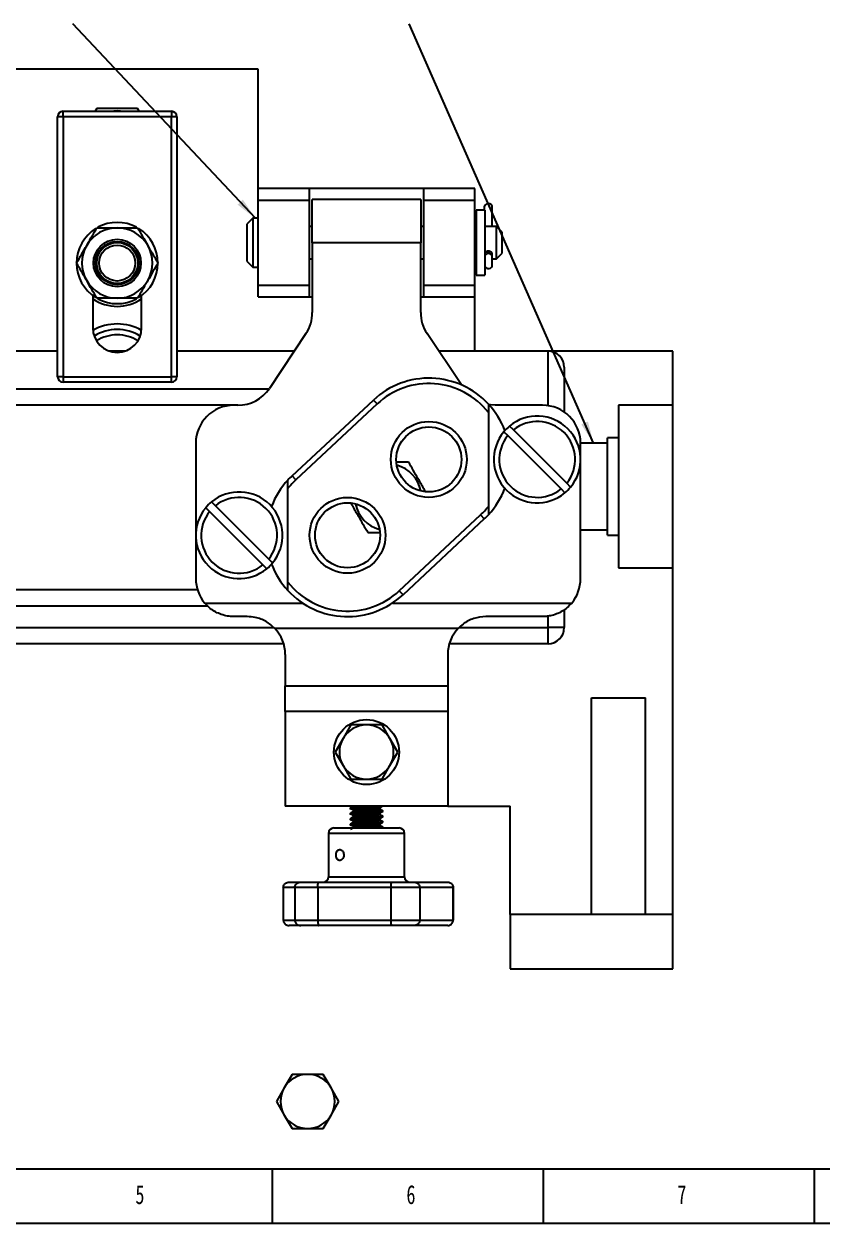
# Model space of a CAD drawing. Header units: millimetres. Extents: x 0 to 841, y 0 to 594.
# Drawn here: x 232.1 to 379.4, y 0 to 221.3 of the extents above; entities that cross this region are included whole.
import ezdxf

# ---------------------------------------------------------------- set-up
doc = ezdxf.new("R2010")
doc.units = ezdxf.units.MM
doc.layers.add('10', color=7, linetype='Continuous')
doc.layers.add('5', color=7, linetype='Continuous')
doc.styles.add('SLDTEXTSTYLE4', font='TXT', dxfattribs={"width": 0.7})
doc.dimstyles.new('SLDDIMSTYLE0', dxfattribs={"dimtxt": 0.18, "dimasz": 4.08, "dimexe": 0, "dimexo": 0.0625, "dimgap": 0, "dimtad": 0, "dimtih": 1, "dimtoh": 1, "dimdec": 0, "dimrnd": 1e-09, "dimzin": 0, "dimdsep": 46, "dimtxsty": 'Standard', "dimsah": 1, "dimcen": 0.09, "dimadec": 0, "dimazin": 0, "dimtfac": 4.08, "dimtdec": 0, "dimtofl": 0, "dimtmove": 0, "dimatfit": 3, "dimfxl": 0, "dimfrac": 2, "dimtolj": 1, "dimtzin": 0, "dimarcsym": 0})

msp = doc.modelspace()

# ---------------------------------------------------------------- linework, layer by layer
at = {"color": 7, "linetype": 'Continuous', "lineweight": 25}
for p, q in [((275.35, 212.91), (141.35, 212.91)), ((275.35, 190.91), (275.35, 212.91)), ((238.35, 156.16), (238.35, 204.16)), ((239.35, 204.16), (238.35, 204.16)), ((239.35, 204.16), (239.35, 205.16)), ((239.35, 205.16), (259.35, 205.16)), ((259.35, 204.16), (239.35, 204.16)), ((239.35, 204.16), (239.35, 156.16)), ((245.6, 205.66), (245.31, 205.16)), ((253.39, 205.16), (253.1, 205.66)), ((259.35, 205.16), (259.35, 204.16)), ((260.35, 204.16), (259.35, 204.16)), ((259.35, 156.16), (259.35, 204.16)), ((260.35, 204.16), (260.35, 156.16)), ((284.85, 190.91), (275.35, 190.91)), ((275.35, 188.78), (275.35, 190.91)), ((284.85, 188.78), (284.85, 190.91)), ((305.85, 190.91), (284.85, 190.91)), ((315.35, 190.91), (305.85, 190.91)), ((305.85, 190.91), (305.85, 188.78)), ((315.35, 188.78), (315.35, 190.91)), ((275.35, 173.05), (275.35, 188.78)), ((275.35, 188.78), (284.85, 188.78)), ((284.85, 173.05), (284.85, 188.78)), ((305.35, 188.91), (285.35, 188.91)), ((285.35, 180.91), (285.35, 188.91)), ((305.35, 188.91), (305.35, 180.91)), ((305.85, 188.78), (315.35, 188.78)), ((305.85, 188.78), (305.85, 173.05)), ((315.35, 173.05), (315.35, 188.78)), ((317.21, 186.91), (315.61, 186.91)), ((315.61, 186.91), (315.61, 174.91)), ((317.15, 186.91), (317.15, 187.63)), ((317.21, 186.91), (317.21, 174.91)), ((318.55, 183.91), (318.55, 187.63)), ((274.35, 185.41), (273.35, 184.41)), ((273.35, 177.41), (273.35, 184.41)), ((275.35, 185.41), (274.35, 185.41)), ((274.35, 185.41), (274.35, 176.41)), ((285.35, 183.91), (284.85, 183.91)), ((305.85, 183.91), (305.35, 183.91)), ((315.61, 183.91), (315.35, 183.91)), ((319.35, 183.91), (317.21, 183.91)), ((318.55, 183.91), (318.55, 185.86)), ((320.35, 182.91), (319.35, 183.91)), ((319.35, 183.03), (319.35, 183.91)), ((319.35, 177.91), (319.35, 183.03)), ((320.35, 182.91), (320.35, 182.32)), ((320.35, 182.32), (320.35, 178.91)), ((305.35, 180.91), (285.35, 180.91)), ((285.35, 180.91), (285.35, 168.03)), ((305.35, 168.03), (305.35, 180.91)), ((273.35, 177.41), (274.35, 176.41)), ((284.85, 177.91), (285.35, 177.91)), ((305.35, 177.91), (305.85, 177.91)), ((315.35, 177.91), (315.61, 177.91)), ((318.55, 178.22), (318.55, 178.79)), ((318.55, 176.82), (318.55, 178.22)), ((318.55, 177.91), (319.35, 177.91)), ((319.35, 177.91), (320.35, 178.91)), ((274.35, 176.41), (275.35, 176.41)), ((315.61, 174.91), (317.21, 174.91)), ((275.35, 173.05), (284.85, 173.05)), ((275.35, 170.91), (275.35, 173.05)), ((284.85, 170.91), (284.85, 173.05)), ((305.85, 173.05), (315.35, 173.05)), ((305.85, 173.05), (305.85, 170.91)), ((315.35, 170.91), (315.35, 173.05)), ((244.85, 171.16), (244.85, 165.16)), ((253.85, 165.16), (253.85, 171.16)), ((275.35, 170.91), (284.85, 170.91)), ((284.85, 170.91), (285.35, 170.91)), ((305.35, 170.91), (305.85, 170.91)), ((305.85, 170.91), (315.35, 170.91)), ((315.35, 160.91), (315.35, 170.91)), ((284.17, 164.15), (277.43, 154.03)), ((312.85, 154.66), (306.53, 164.15)), ((238.35, 160.91), (220.35, 160.91)), ((250.83, 160.91), (247.87, 160.91)), ((282.02, 160.91), (260.35, 160.91)), ((328.85, 160.91), (308.68, 160.91)), ((351.85, 160.91), (328.85, 160.91)), ((351.85, 150.91), (351.85, 160.91)), ((331.85, 157.91), (331.85, 149.66)), ((239.35, 156.16), (238.35, 156.16)), ((239.35, 156.16), (259.35, 156.16)), ((239.35, 156.16), (239.35, 155.16)), ((259.35, 155.16), (239.35, 155.16)), ((260.35, 156.16), (259.35, 156.16)), ((259.35, 155.16), (259.35, 156.16)), ((277.35, 153.91), (223.35, 153.91)), ((271.6, 150.91), (270.85, 150.91)), ((281.62, 137.88), (296.62, 151.88)), ((297.3, 151.15), (282.3, 137.15)), ((297.3, 151.15), (296.62, 151.88)), ((317.85, 151.11), (317.85, 149.57)), ((327.85, 150.91), (319.1, 150.91)), ((341.85, 150.91), (341.85, 120.91)), ((351.85, 150.91), (341.85, 150.91)), ((351.85, 120.91), (351.85, 150.91)), ((317.85, 149.57), (317.85, 132.25)), ((322.46, 146.36), (321.75, 147.07)), ((332.3, 136.52), (322.46, 146.36)), ((263.85, 143.91), (263.85, 118.91)), ((320.69, 146.01), (321.4, 145.3)), ((321.4, 145.3), (331.24, 135.46)), ((339.85, 143.91), (334.85, 143.91)), ((334.85, 118.91), (334.85, 143.91)), ((341.85, 144.91), (339.85, 144.91)), ((339.85, 126.91), (339.85, 144.91)), ((282.3, 137.15), (281.62, 137.88)), ((280.85, 135.57), (280.85, 137.11)), ((280.85, 118.25), (280.85, 135.57)), ((331.24, 135.46), (331.95, 134.75)), ((333.01, 135.81), (332.3, 136.52)), ((267.46, 132.36), (266.75, 133.07)), ((265.69, 132.01), (266.4, 131.3)), ((266.4, 131.3), (276.24, 121.46)), ((277.3, 122.52), (267.46, 132.36)), ((301.4, 116.68), (316.4, 130.68)), ((316.4, 130.68), (317.09, 129.94)), ((317.85, 132.25), (317.85, 130.71)), ((317.09, 129.94), (302.09, 115.94)), ((295.6, 127.41), (297.81, 127.41)), ((334.85, 127.91), (339.85, 127.91)), ((339.85, 126.91), (341.85, 126.91)), ((278.01, 121.81), (277.3, 122.52)), ((276.24, 121.46), (276.95, 120.75)), ((341.85, 120.91), (351.85, 120.91)), ((351.85, 56.91), (351.85, 120.91)), ((280.85, 116.71), (280.85, 118.25)), ((301.4, 116.68), (302.09, 115.94)), ((159.79, 113.91), (265.95, 113.91)), ((331.85, 113.2), (331.85, 109.91)), ((273.35, 111.91), (270.85, 111.91)), ((327.85, 111.91), (317.35, 111.91)), ((312.25, 109.7), (278.45, 109.7)), ((331.85, 109.91), (328.85, 109.91)), ((328.85, 106.91), (328.85, 109.91)), ((280.06, 106.91), (219.35, 106.91)), ((328.85, 106.91), (310.64, 106.91)), ((280.35, 104.91), (280.35, 99.12)), ((310.35, 104.91), (310.35, 99.12)), ((280.35, 99.12), (310.35, 99.12)), ((280.35, 94.41), (280.35, 99.12)), ((310.35, 99.12), (310.35, 94.41)), ((336.85, 96.91), (346.85, 96.91)), ((336.85, 56.91), (336.85, 96.91)), ((346.85, 56.91), (346.85, 96.91)), ((310.35, 94.41), (280.35, 94.41)), ((280.35, 94.41), (280.35, 76.91)), ((310.35, 94.41), (310.35, 76.91)), ((292.46, 91.91), (291.02, 89.41)), ((299.68, 89.41), (298.24, 91.91)), ((291.02, 89.41), (289.58, 86.91)), ((301.12, 86.91), (299.68, 89.41)), ((289.58, 86.91), (291.02, 84.41)), ((299.68, 84.41), (301.12, 86.91)), ((291.02, 84.41), (292.46, 81.91)), ((298.24, 81.91), (299.68, 84.41)), ((310.35, 76.91), (280.35, 76.91)), ((292.35, 76.59), (292.35, 76.46)), ((292.35, 75.59), (292.35, 75.46)), ((292.89, 76.91), (292.89, 76.91)), ((292.89, 76.15), (292.89, 75.91)), ((297.81, 76.41), (297.81, 76.64)), ((297.81, 75.41), (297.81, 75.64)), ((298.28, 76.12), (298.15, 76.14)), ((298.35, 75.96), (298.35, 76.09)), ((310.35, 76.91), (321.85, 76.91)), ((321.85, 56.91), (321.85, 76.91)), ((292.35, 74.59), (292.35, 74.46)), ((292.35, 73.59), (292.35, 73.46)), ((292.89, 75.15), (292.89, 74.91)), ((292.89, 74.15), (292.89, 73.91)), ((292.89, 73.15), (292.89, 72.91)), ((297.81, 74.41), (297.81, 74.64)), ((297.81, 73.41), (297.81, 73.64)), ((298.28, 75.12), (298.15, 75.14)), ((298.28, 74.12), (298.15, 74.14)), ((298.28, 73.12), (298.15, 73.14)), ((298.35, 74.96), (298.35, 75.09)), ((298.35, 73.96), (298.35, 74.09)), ((298.35, 72.96), (298.35, 73.09)), ((288.35, 71.91), (288.35, 63.91)), ((289.35, 72.91), (301.35, 72.91)), ((298.33, 72.94), (298.34, 72.95)), ((302.35, 63.91), (302.35, 71.91)), ((281.08, 62.91), (283.21, 62.91)), ((283.21, 62.91), (286.55, 62.91)), ((286.55, 62.91), (299.97, 62.91)), ((299.97, 62.91), (304.18, 62.91)), ((304.18, 62.91), (310.35, 62.91)), ((311.35, 61.91), (311.33, 62.1)), ((279.99, 61.91), (279.99, 55.91)), ((286.36, 61.91), (282.12, 61.91)), ((282.12, 61.91), (282.12, 55.91)), ((299.81, 61.91), (286.36, 61.91)), ((286.36, 61.91), (286.36, 55.91)), ((299.81, 61.91), (299.81, 55.91)), ((305.16, 61.91), (299.81, 61.91)), ((305.16, 61.91), (305.16, 55.91)), ((311.34, 61.91), (305.16, 61.91)), ((311.34, 61.91), (311.34, 55.91)), ((311.35, 55.91), (311.35, 61.91)), ((282.12, 55.91), (286.36, 55.91)), ((286.36, 55.91), (299.81, 55.91)), ((299.81, 55.91), (305.16, 55.91)), ((305.16, 55.91), (311.34, 55.91)), ((311.34, 55.77), (311.35, 55.91)), ((351.85, 56.91), (321.85, 56.91)), ((321.85, 56.91), (321.85, 46.91)), ((351.85, 46.91), (351.85, 56.91)), ((283.21, 54.91), (281.08, 54.91)), ((286.55, 54.91), (283.21, 54.91)), ((299.97, 54.91), (286.55, 54.91)), ((304.18, 54.91), (299.97, 54.91)), ((310.35, 54.91), (304.18, 54.91)), ((321.85, 46.91), (351.85, 46.91)), ((281.61, 27.43), (280.17, 24.93)), ((288.83, 24.93), (287.38, 27.43)), ((280.17, 24.93), (278.72, 22.43)), ((290.27, 22.43), (288.83, 24.93)), ((278.72, 22.43), (280.17, 19.93)), ((288.83, 19.93), (290.27, 22.43)), ((280.17, 19.93), (281.61, 17.43)), ((287.38, 17.43), (288.83, 19.93))]:
    msp.add_line(p, q, dxfattribs=at)
at = {"color": 8, "linetype": 'Continuous', "lineweight": 25}
for p, q in [((328.85, 150.84), (328.85, 160.91)), ((270.85, 150.91), (223.35, 150.91)), ((162.51, 116.91), (264.14, 116.91)), ((265.49, 114.41), (283.56, 114.41)), ((300.14, 114.41), (333.21, 114.41)), ((328.85, 109.91), (328.85, 111.99)), ((219.35, 109.91), (278.19, 109.91)), ((312.48, 109.91), (328.85, 109.91)), ((302.35, 71.91), (288.35, 71.91)), ((288.35, 63.91), (302.35, 63.91)), ((282.15, 61.91), (279.99, 61.91)), ((311.35, 61.91), (311.34, 61.91)), ((279.99, 55.91), (282.12, 55.91)), ((311.34, 55.91), (311.35, 55.91))]:
    msp.add_line(p, q, dxfattribs=at)
at = {"color": 7, "linetype": 'Continuous', "lineweight": 25, "flags": 128}
for points in [[(248.12, 205.16), (249.35, 205.29), (250.58, 205.16)], [(318.55, 187.63), (318.5, 187.82), (318.35, 187.98), (318.12, 188.09), (317.85, 188.12), (317.58, 188.09), (317.36, 187.98), (317.2, 187.82), (317.15, 187.63)], [(319.1, 150.91), (318.24, 150.96), (317.85, 151.02)]]:
    msp.add_lwpolyline(points, dxfattribs=at)
at = {"color": 8, "linetype": 'Continuous', "lineweight": 25, "flags": 128}
msp.add_lwpolyline([(318.55, 178.79), (318.5, 178.98), (318.35, 179.14), (318.12, 179.25), (317.85, 179.28), (317.58, 179.25), (317.36, 179.14), (317.21, 178.99)], dxfattribs=at)
at = {"color": 7, "linetype": 'Continuous', "lineweight": 25}
for centre, radius in [((249.35, 177.16), 4.38), ((249.35, 177.16), 4), ((249.35, 177.16), 3.79), ((249.35, 177.16), 3.32), ((306.85, 140.91), 7), ((306.85, 140.91), 6), ((291.85, 126.91), 7), ((291.85, 126.91), 6), ((295.35, 86.91), 6)]:
    msp.add_circle(centre, radius, dxfattribs=at)
for centre, radius, start, end in [((239.35, 204.16), 1, 90, 180), ((259.35, 204.16), 1, 0, 90), ((249.35, 177.16), 6.5, 90, 150), ((249.35, 177.16), 7.5, 61.5982, 118.4675), ((249.35, 177.16), 6.5, 30, 90), ((249.35, 177.16), 7.5, 122.0409, 180), ((249.35, 177.16), 7.5, 302.0137, 57.9397), ((249.35, 177.16), 6.5, 150, 210), ((249.35, 177.16), 6.5, 330, 30), ((249.35, 177.16), 7.5, 180, 237.9277), ((317.85, 178.22), 0.7, 0.0529, 156.4075), ((317.85, 176.82), 0.7, 203.5614, 0), ((249.35, 177.16), 6.5, 210, 270), ((249.35, 177.16), 6.5, 270, 330), ((249.35, 177.16), 8, 235.7711, 304.2289), ((249.35, 177.16), 7.5, 241.6606, 298.5365), ((278.35, 168.03), 7, 326.3099, 0), ((312.35, 168.03), 7, 180, 213.6901), ((249.35, 165.16), 4.5, 180, 0), ((249.35, 156.91), 9, 90, 119.8393), ((249.35, 156.91), 8, 90, 122.1062), ((249.35, 156.91), 7, 90, 123.0491), ((249.35, 156.91), 9, 60.1607, 90), ((249.35, 156.91), 8, 57.8938, 90), ((249.35, 156.91), 7, 56.9509, 90), ((328.85, 157.91), 3, 360, 90), ((239.35, 156.16), 1, 180, 270), ((259.35, 156.16), 1, 270, 0), ((306.85, 140.91), 15, 42.8334, 133.0251), ((306.85, 140.91), 14, 38.2132, 133.0251), ((271.6, 157.91), 7, 270, 326.3099), ((270.85, 143.91), 7, 90, 180), ((306.85, 140.91), 15, 20.7719, 42.8334), ((327.85, 143.91), 7, 0, 90), ((326.85, 140.91), 8, 320.3794, 129.6206), ((326.85, 140.91), 8, 129.6206, 140.3794), ((326.85, 140.91), 7, 321.1506, 128.8494), ((326.85, 140.91), 8, 140.3794, 309.6206), ((326.85, 140.91), 7, 141.1506, 308.8494), ((299.35, 133.91), 6.13, 11.1868, 74.8633), ((291.85, 126.91), 15, 133.0251, 137.1666), ((291.85, 126.91), 15, 137.1666, 159.2281), ((291.85, 126.91), 14, 133.0251, 141.7868), ((306.85, 140.91), 15, 317.1666, 339.2281), ((326.85, 140.91), 8, 309.6206, 320.3794), ((271.85, 126.91), 8, 129.6206, 140.3794), ((271.85, 126.91), 8, 320.3794, 129.6206), ((271.85, 126.91), 7, 321.1506, 128.8494), ((271.85, 126.91), 8, 140.3794, 309.6206), ((271.85, 126.91), 7, 141.1506, 308.8494), ((299.35, 133.91), 6.13, 191.1868, 254.8633), ((306.85, 140.91), 14, 313.0251, 321.7868), ((306.85, 140.91), 15, 313.0251, 317.1666), ((271.85, 126.91), 8, 309.6206, 320.3794), ((291.85, 126.91), 15, 200.7719, 222.8334), ((270.85, 118.91), 7, 180, 220.0052), ((291.85, 126.91), 14, 218.2132, 313.0251), ((327.85, 118.91), 7, 319.9948, 0), ((291.85, 126.91), 15, 222.8334, 313.0251), ((273.35, 104.91), 7, 0, 43.2257), ((317.35, 104.91), 7, 136.7743, 180), ((328.85, 109.91), 3, 270, 360), ((295.35, 86.91), 5, 90, 150), ((295.35, 86.91), 5, 30, 90), ((295.35, 86.91), 5, 150, 210), ((295.35, 86.91), 5, 330, 30), ((295.35, 86.91), 5, 210, 270), ((295.35, 86.91), 5, 270, 330), ((289.35, 71.91), 1, 90, 180), ((301.35, 71.91), 1, 0, 90), ((287.35, 63.91), 1, 270, 0), ((303.35, 63.91), 1, 180, 270), ((284.5, 22.43), 5, 90, 150), ((284.5, 22.43), 5, 30, 90), ((284.5, 22.43), 5, 150, 210), ((284.5, 22.43), 5, 330, 30), ((284.5, 22.43), 5, 210, 270), ((284.5, 22.43), 5, 270, 330)]:
    msp.add_arc(centre, radius, start, end, dxfattribs=at)
for points, knots in [([(253.1, 205.66), (252.78, 205.66), (251.85, 205.66), (250.24, 205.66), (248.03, 205.66), (246.5, 205.66), (245.6, 205.66)], [0, 0, 0, 0, 0.131886, 0.381332, 0.636879, 1, 1, 1, 1]), ([(243.72, 180.41), (243.77, 180.49), (244.1, 181.07), (244.74, 182.17), (245.31, 183.16), (245.6, 183.66)], [0, 0, 0, 0, 0.070077, 0.530778, 1, 1, 1, 1]), ([(245.6, 183.66), (245.91, 183.66), (247.14, 183.66), (248.41, 183.66), (249.35, 183.66)], [0, 0, 0, 0, 0.257551, 1, 1, 1, 1]), ([(249.35, 183.66), (249.69, 183.66), (250.96, 183.66), (252.2, 183.66), (253.1, 183.66)], [0, 0, 0, 0, 0.268634, 1, 1, 1, 1]), ([(253.1, 183.66), (253.41, 183.13), (254.02, 182.07), (254.66, 180.97), (254.98, 180.41)], [0, 0, 0, 0, 0.495458, 1, 1, 1, 1]), ([(241.84, 177.16), (242.15, 177.69), (242.76, 178.75), (243.4, 179.86), (243.72, 180.41)], [0, 0, 0, 0, 0.495458, 1, 1, 1, 1]), ([(254.98, 180.41), (255.02, 180.33), (255.36, 179.75), (256, 178.65), (256.57, 177.66), (256.86, 177.16)], [0, 0, 0, 0, 0.070077, 0.530778, 1, 1, 1, 1]), ([(318.55, 178.79), (318.54, 178.85), (318.53, 178.96), (318.41, 179.12), (318.24, 179.26), (318.02, 179.34), (317.78, 179.35), (317.55, 179.3), (317.36, 179.18), (317.24, 179.07), (317.21, 179), (317.21, 178.98)], [0, 0, 0, 0, 0.120085, 0.240095, 0.362058, 0.485544, 0.606839, 0.72562, 0.845489, 0.968312, 1, 1, 1, 1]), ([(243.72, 173.91), (243.68, 173.99), (243.34, 174.57), (242.7, 175.67), (242.13, 176.66), (241.84, 177.16)], [0, 0, 0, 0, 0.070077, 0.530778, 1, 1, 1, 1]), ([(256.86, 177.16), (256.55, 176.63), (255.94, 175.57), (255.3, 174.47), (254.98, 173.91)], [0, 0, 0, 0, 0.495458, 1, 1, 1, 1]), ([(245.6, 170.66), (245.29, 171.19), (244.68, 172.25), (244.04, 173.36), (243.72, 173.91)], [0, 0, 0, 0, 0.495458, 1, 1, 1, 1]), ([(254.98, 173.91), (254.94, 173.83), (254.6, 173.25), (253.96, 172.15), (253.39, 171.16), (253.1, 170.66)], [0, 0, 0, 0, 0.070077, 0.530778, 1, 1, 1, 1]), ([(249.35, 170.66), (248.41, 170.66), (247.14, 170.66), (245.91, 170.66), (245.6, 170.66)], [0, 0, 0, 0, 0.742449, 1, 1, 1, 1]), ([(253.1, 170.66), (252.2, 170.66), (250.96, 170.66), (249.69, 170.66), (249.35, 170.66)], [0, 0, 0, 0, 0.731366, 1, 1, 1, 1]), ([(303.1, 140.41), (302.78, 140.41), (302.07, 140.41), (301.35, 140.41), (300.95, 140.41)], [0, 0, 0, 0, 0.456845, 1, 1, 1, 1]), ([(306.19, 135.06), (306.09, 135.24), (305.65, 136), (304.9, 137.31), (303.96, 138.92), (303.39, 139.91), (303.1, 140.41)], [0, 0, 0, 0, 0.1050047, 0.4340144, 0.7144139, 1, 1, 1, 1]), ([(292.51, 132.75), (292.62, 132.57), (293.06, 131.81), (293.81, 130.51), (294.74, 128.9), (295.31, 127.91), (295.6, 127.41)], [0, 0, 0, 0, 0.103313, 0.432945, 0.713874, 1, 1, 1, 1]), ([(270.85, 111.91), (270.47, 111.93), (269.69, 111.97), (268.56, 112.27), (267.48, 112.74), (266.63, 113.3), (265.97, 113.87), (265.65, 114.23), (265.49, 114.41)], [0, 0, 0, 0, 0.188299, 0.382216, 0.570471, 0.764004, 0.881326, 1, 1, 1, 1]), ([(333.21, 114.41), (332.95, 114.13), (332.42, 113.56), (331.47, 112.88), (330.42, 112.36), (329.44, 112.07), (328.57, 111.93), (328.09, 111.92), (327.85, 111.91)], [0, 0, 0, 0, 0.188201, 0.382104, 0.570217, 0.763622, 0.881146, 1, 1, 1, 1]), ([(278.45, 109.7), (277.94, 110.17), (276.91, 111.09), (275.05, 111.8), (273.84, 111.88), (273.35, 111.91)], [0, 0, 0, 0, 0.372258, 0.74395, 1, 1, 1, 1]), ([(317.35, 111.91), (316.6, 111.84), (315.1, 111.7), (313.36, 110.76), (312.55, 109.99), (312.25, 109.7)], [0, 0, 0, 0, 0.387203, 0.774785, 1, 1, 1, 1]), ([(295.35, 91.91), (294.63, 91.91), (293.66, 91.91), (292.71, 91.91), (292.46, 91.91)], [0, 0, 0, 0, 0.746933, 1, 1, 1, 1]), ([(298.24, 91.91), (298.21, 91.91), (297.26, 91.91), (296.29, 91.91), (295.35, 91.91)], [0, 0, 0, 0, 0.026995, 1, 1, 1, 1]), ([(292.46, 81.91), (292.71, 81.91), (293.66, 81.91), (294.63, 81.91), (295.35, 81.91)], [0, 0, 0, 0, 0.2530667, 1, 1, 1, 1]), ([(295.35, 81.91), (296.29, 81.91), (297.26, 81.91), (298.21, 81.91), (298.24, 81.91)], [0, 0, 0, 0, 0.973005, 1, 1, 1, 1]), ([(292.35, 76.46), (292.35, 76.46), (292.31, 76.48), (292.47, 76.51), (292.9, 76.57), (293.74, 76.62), (294.78, 76.69), (295.79, 76.74), (296.68, 76.79), (297.43, 76.84), (297.95, 76.88), (298.09, 76.9), (298.15, 76.91)], [0, 0, 0, 0, 0.002977, 0.111649, 0.221648, 0.36396, 0.503634, 0.611199, 0.721095, 0.83003, 0.938235, 1, 1, 1, 1]), ([(292.35, 75.46), (292.35, 75.46), (292.31, 75.48), (292.47, 75.51), (292.9, 75.57), (293.74, 75.62), (294.78, 75.69), (295.79, 75.74), (296.67, 75.79), (297.44, 75.84), (298, 75.88), (298.32, 75.93), (298.32, 75.95), (298.32, 75.96)], [0, 0, 0, 0, 0.0026548, 0.0995797, 0.1976878, 0.3246155, 0.4491903, 0.5451276, 0.6431441, 0.7403034, 0.8368107, 0.9350237, 1, 1, 1, 1]), ([(292.89, 76.91), (292.81, 76.86), (292.63, 76.76), (292.46, 76.66), (292.37, 76.6)], [0, 0, 0, 0, 0.483234, 1, 1, 1, 1]), ([(292.38, 76.59), (292.38, 76.6), (292.35, 76.62), (292.59, 76.66), (293.04, 76.7), (293.63, 76.74), (294.38, 76.79), (295.24, 76.83), (296.04, 76.87), (296.47, 76.9), (296.63, 76.91)], [0, 0, 0, 0, 0.064519, 0.216944, 0.350259, 0.481459, 0.609768, 0.761057, 0.911142, 1, 1, 1, 1]), ([(292.38, 75.59), (292.38, 75.6), (292.35, 75.62), (292.59, 75.66), (293.04, 75.7), (293.63, 75.74), (294.38, 75.79), (295.24, 75.83), (296.16, 75.88), (297, 75.93), (297.7, 75.98), (298.16, 76.03), (298.37, 76.07), (298.33, 76.09), (298.32, 76.09)], [0, 0, 0, 0, 0.04143, 0.139306, 0.224911, 0.309159, 0.391549, 0.488696, 0.58507, 0.683216, 0.779212, 0.876842, 0.97439, 1, 1, 1, 1]), ([(292.91, 75.92), (292.82, 75.87), (292.64, 75.76), (292.46, 75.66), (292.37, 75.6)], [0, 0, 0, 0, 0.499832, 1, 1, 1, 1]), ([(292.42, 76.5), (292.5, 76.45), (292.68, 76.34), (292.85, 76.24), (292.94, 76.18)], [0, 0, 0, 0, 0.500033, 1, 1, 1, 1]), ([(292.42, 75.5), (292.5, 75.45), (292.68, 75.34), (292.85, 75.24), (292.94, 75.18)], [0, 0, 0, 0, 0.500033, 1, 1, 1, 1]), ([(292.93, 75.92), (292.94, 75.93), (292.95, 75.95), (293.17, 75.98), (293.56, 76.03), (294.1, 76.07), (294.72, 76.11), (295.39, 76.15), (296.05, 76.2), (296.67, 76.24), (297.18, 76.28), (297.57, 76.33), (297.79, 76.37), (297.8, 76.4), (297.8, 76.41)], [0, 0, 0, 0, 0.035996, 0.1253, 0.213293, 0.300985, 0.390308, 0.477994, 0.565993, 0.655298, 0.742731, 0.831016, 0.920265, 1, 1, 1, 1]), ([(292.93, 74.92), (292.94, 74.93), (292.98, 74.95), (293.23, 74.99), (293.65, 75.03), (294.2, 75.07), (294.83, 75.12), (295.5, 75.16), (296.16, 75.2), (296.76, 75.25), (297.26, 75.29), (297.61, 75.33), (297.81, 75.37), (297.79, 75.4), (297.79, 75.41)], [0, 0, 0, 0, 0.0514636, 0.1407909, 0.2283216, 0.3165174, 0.4058034, 0.4931227, 0.5815831, 0.6707918, 0.757966, 0.846657, 0.9357527, 1, 1, 1, 1]), ([(292.95, 76.18), (292.95, 76.19), (292.97, 76.2), (293.18, 76.23), (293.56, 76.28), (294.1, 76.32), (294.72, 76.36), (295.39, 76.4), (296.05, 76.45), (296.66, 76.49), (297.19, 76.53), (297.56, 76.58), (297.76, 76.61), (297.77, 76.63), (297.78, 76.64)], [0, 0, 0, 0, 0.0068534, 0.1036802, 0.199085, 0.2941631, 0.3910091, 0.4860813, 0.5814924, 0.6783184, 0.7731162, 0.8688371, 0.9656041, 1, 1, 1, 1]), ([(292.96, 75.18), (292.97, 75.19), (293, 75.21), (293.23, 75.24), (293.65, 75.28), (294.2, 75.32), (294.83, 75.37), (295.5, 75.41), (296.16, 75.45), (296.76, 75.5), (297.26, 75.54), (297.61, 75.58), (297.78, 75.62), (297.78, 75.63), (297.78, 75.64)], [0, 0, 0, 0, 0.023669, 0.120497, 0.215377, 0.310979, 0.407762, 0.502413, 0.598301, 0.695001, 0.789495, 0.885633, 0.98221, 1, 1, 1, 1]), ([(298.18, 76.14), (298.09, 76.2), (297.92, 76.3), (297.75, 76.4), (297.66, 76.46)], [0, 0, 0, 0, 0.5000351, 1, 1, 1, 1]), ([(298.18, 75.14), (298.09, 75.2), (297.92, 75.3), (297.75, 75.4), (297.66, 75.46)], [0, 0, 0, 0, 0.500035, 1, 1, 1, 1]), ([(297.8, 76.64), (297.89, 76.69), (298.04, 76.78), (298.2, 76.87), (298.27, 76.91)], [0, 0, 0, 0, 0.574895, 1, 1, 1, 1]), ([(297.8, 75.64), (297.89, 75.69), (298.07, 75.79), (298.25, 75.9), (298.34, 75.95)], [0, 0, 0, 0, 0.4997975, 1, 1, 1, 1]), ([(292.35, 74.46), (292.35, 74.46), (292.31, 74.48), (292.47, 74.51), (292.9, 74.57), (293.74, 74.62), (294.78, 74.69), (295.79, 74.74), (296.67, 74.79), (297.44, 74.84), (298, 74.88), (298.32, 74.93), (298.32, 74.95), (298.32, 74.96)], [0, 0, 0, 0, 0.002655, 0.09958, 0.197688, 0.324616, 0.44919, 0.545128, 0.643144, 0.740303, 0.836811, 0.935024, 1, 1, 1, 1]), ([(292.35, 73.46), (292.35, 73.46), (292.31, 73.48), (292.47, 73.51), (292.9, 73.57), (293.74, 73.62), (294.78, 73.69), (295.79, 73.74), (296.67, 73.79), (297.44, 73.84), (298, 73.88), (298.32, 73.93), (298.32, 73.95), (298.32, 73.96)], [0, 0, 0, 0, 0.002655, 0.09958, 0.197688, 0.324616, 0.44919, 0.545128, 0.643144, 0.740303, 0.836811, 0.935024, 1, 1, 1, 1]), ([(292.38, 74.59), (292.38, 74.6), (292.35, 74.62), (292.59, 74.66), (293.04, 74.7), (293.63, 74.74), (294.38, 74.79), (295.24, 74.83), (296.16, 74.88), (297, 74.93), (297.7, 74.98), (298.16, 75.03), (298.37, 75.07), (298.33, 75.09), (298.32, 75.09)], [0, 0, 0, 0, 0.04143, 0.139306, 0.224911, 0.309159, 0.391549, 0.488696, 0.58507, 0.683216, 0.779212, 0.876842, 0.97439, 1, 1, 1, 1]), ([(292.91, 74.92), (292.82, 74.87), (292.64, 74.76), (292.46, 74.66), (292.37, 74.6)], [0, 0, 0, 0, 0.499832, 1, 1, 1, 1]), ([(292.38, 73.59), (292.38, 73.6), (292.35, 73.62), (292.59, 73.66), (293.04, 73.7), (293.63, 73.74), (294.38, 73.79), (295.24, 73.83), (296.16, 73.88), (297, 73.93), (297.7, 73.98), (298.16, 74.03), (298.37, 74.07), (298.33, 74.09), (298.32, 74.09)], [0, 0, 0, 0, 0.04143, 0.139306, 0.224911, 0.309159, 0.391549, 0.488696, 0.58507, 0.683216, 0.779212, 0.876842, 0.97439, 1, 1, 1, 1]), ([(292.91, 73.92), (292.82, 73.87), (292.64, 73.76), (292.46, 73.66), (292.37, 73.6)], [0, 0, 0, 0, 0.499832, 1, 1, 1, 1]), ([(292.42, 74.5), (292.5, 74.45), (292.68, 74.34), (292.85, 74.24), (292.94, 74.18)], [0, 0, 0, 0, 0.5000331, 1, 1, 1, 1]), ([(292.42, 73.5), (292.5, 73.45), (292.68, 73.34), (292.85, 73.24), (292.94, 73.18)], [0, 0, 0, 0, 0.500033, 1, 1, 1, 1]), ([(292.91, 72.92), (292.95, 72.93), (293.03, 72.96), (293.35, 73), (293.82, 73.05), (294.4, 73.09), (295.05, 73.13), (295.73, 73.17), (296.37, 73.22), (296.94, 73.26), (297.4, 73.3), (297.7, 73.35), (297.83, 73.38), (297.79, 73.4), (297.79, 73.41)], [0, 0, 0, 0, 0.082567, 0.171555, 0.25857, 0.347431, 0.436261, 0.523283, 0.612295, 0.700932, 0.788026, 0.877155, 0.965564, 1, 1, 1, 1]), ([(292.92, 73.92), (292.95, 73.93), (293, 73.96), (293.29, 74), (293.73, 74.04), (294.3, 74.08), (294.94, 74.13), (295.61, 74.17), (296.27, 74.21), (296.85, 74.26), (297.33, 74.3), (297.66, 74.34), (297.82, 74.38), (297.79, 74.4), (297.79, 74.41)], [0, 0, 0, 0, 0.066985, 0.156192, 0.243378, 0.331954, 0.421061, 0.508144, 0.596929, 0.6859, 0.772947, 0.861906, 0.950706, 1, 1, 1, 1]), ([(292.96, 73.18), (292.99, 73.19), (293.06, 73.22), (293.36, 73.25), (293.82, 73.3), (294.4, 73.34), (295.05, 73.38), (295.73, 73.42), (296.37, 73.47), (296.94, 73.51), (297.39, 73.55), (297.7, 73.6), (297.76, 73.62), (297.79, 73.64)], [0, 0, 0, 0, 0.057186, 0.153487, 0.247653, 0.343816, 0.439946, 0.534118, 0.630446, 0.726366, 0.820618, 0.917071, 1, 1, 1, 1]), ([(292.97, 74.18), (292.98, 74.19), (293.03, 74.21), (293.29, 74.25), (293.73, 74.29), (294.3, 74.33), (294.94, 74.38), (295.61, 74.42), (296.27, 74.46), (296.85, 74.51), (297.33, 74.55), (297.65, 74.59), (297.8, 74.62), (297.79, 74.64), (297.79, 74.64)], [0, 0, 0, 0, 0.040493, 0.137218, 0.231752, 0.327793, 0.424409, 0.518831, 0.615098, 0.711568, 0.80595, 0.902406, 0.99869, 1, 1, 1, 1]), ([(296.63, 72.91), (296.75, 72.92), (297.15, 72.94), (297.69, 72.98), (298.16, 73.03), (298.37, 73.07), (298.33, 73.09), (298.32, 73.09)], [0, 0, 0, 0, 0.1148115, 0.3830529, 0.6558603, 0.9284393, 1, 1, 1, 1]), ([(298.18, 74.14), (298.09, 74.2), (297.92, 74.3), (297.75, 74.4), (297.66, 74.46)], [0, 0, 0, 0, 0.500035, 1, 1, 1, 1]), ([(298.18, 73.14), (298.09, 73.2), (297.92, 73.3), (297.75, 73.4), (297.66, 73.46)], [0, 0, 0, 0, 0.500035, 1, 1, 1, 1]), ([(297.8, 74.64), (297.89, 74.69), (298.07, 74.79), (298.25, 74.9), (298.34, 74.95)], [0, 0, 0, 0, 0.499798, 1, 1, 1, 1]), ([(297.8, 73.64), (297.89, 73.69), (298.07, 73.79), (298.25, 73.9), (298.34, 73.95)], [0, 0, 0, 0, 0.499798, 1, 1, 1, 1]), ([(292.91, 72.92), (292.82, 72.87), (292.64, 72.76), (292.46, 72.66), (292.37, 72.6)], [0, 0, 0, 0, 0.499832, 1, 1, 1, 1]), ([(298.15, 72.91), (298.2, 72.92), (298.34, 72.94), (298.33, 72.95), (298.32, 72.96)], [0, 0, 0, 0, 0.398929, 1, 1, 1, 1]), ([(290.4, 66.91), (290.48, 66.92), (290.64, 66.94), (290.87, 67.11), (291.05, 67.37), (291.15, 67.68), (291.17, 68.02), (291.09, 68.35), (290.94, 68.63), (290.72, 68.83), (290.48, 68.92), (290.24, 68.91), (290.03, 68.78), (289.87, 68.55), (289.77, 68.25), (289.73, 67.92), (289.77, 67.58), (289.87, 67.28), (290.03, 67.05), (290.21, 66.93), (290.35, 66.92), (290.4, 66.91)], [0, 0, 0, 0, 0.053318, 0.106623, 0.160263, 0.214138, 0.267643, 0.320751, 0.374053, 0.427836, 0.481641, 0.534979, 0.588089, 0.641554, 0.695417, 0.749098, 0.802293, 0.855459, 0.909094, 0.96297, 1, 1, 1, 1]), ([(279.99, 61.91), (280, 62.02), (280.02, 62.22), (280.18, 62.5), (280.42, 62.73), (280.73, 62.88), (280.96, 62.91), (281.08, 62.91), (281.08, 62.91)], [0, 0, 0, 0, 0.189539, 0.378805, 0.575452, 0.789895, 0.99563, 1, 1, 1, 1]), ([(282.12, 61.91), (282.13, 62.02), (282.15, 62.22), (282.31, 62.5), (282.55, 62.73), (282.86, 62.88), (283.09, 62.91), (283.2, 62.91), (283.21, 62.91)], [0, 0, 0, 0, 0.189539, 0.378805, 0.575452, 0.789895, 0.99563, 1, 1, 1, 1]), ([(286.36, 61.91), (286.36, 62.02), (286.36, 62.22), (286.39, 62.5), (286.43, 62.73), (286.48, 62.88), (286.53, 62.91), (286.55, 62.91), (286.55, 62.91)], [0, 0, 0, 0, 0.189539, 0.378805, 0.575452, 0.789895, 0.99563, 1, 1, 1, 1]), ([(299.97, 62.91), (299.97, 62.91), (299.95, 62.91), (299.92, 62.88), (299.88, 62.73), (299.84, 62.5), (299.82, 62.22), (299.81, 62.02), (299.81, 61.91)], [0, 0, 0, 0, 0.00437, 0.210105, 0.424548, 0.621195, 0.810461, 1, 1, 1, 1]), ([(304.18, 62.91), (304.18, 62.91), (304.28, 62.91), (304.49, 62.88), (304.77, 62.73), (304.98, 62.5), (305.13, 62.22), (305.15, 62.02), (305.16, 61.91)], [0, 0, 0, 0, 0.00437, 0.210105, 0.424548, 0.621195, 0.810461, 1, 1, 1, 1]), ([(310.35, 62.91), (310.35, 62.91), (310.46, 62.91), (310.67, 62.88), (310.95, 62.73), (311.17, 62.5), (311.31, 62.22), (311.33, 62.02), (311.34, 61.91)], [0, 0, 0, 0, 0.0043696, 0.2101046, 0.4245478, 0.6211952, 0.8104607, 1, 1, 1, 1]), ([(279.99, 55.91), (280, 55.81), (280.02, 55.6), (280.18, 55.32), (280.42, 55.09), (280.73, 54.95), (280.96, 54.91), (281.08, 54.91), (281.08, 54.91)], [0, 0, 0, 0, 0.1895393, 0.3788048, 0.5754522, 0.7898954, 0.9956304, 1, 1, 1, 1]), ([(282.12, 55.91), (282.13, 55.81), (282.15, 55.6), (282.31, 55.32), (282.55, 55.09), (282.86, 54.95), (283.09, 54.91), (283.2, 54.91), (283.21, 54.91)], [0, 0, 0, 0, 0.189539, 0.378805, 0.575452, 0.789895, 0.99563, 1, 1, 1, 1]), ([(286.36, 55.91), (286.36, 55.81), (286.36, 55.6), (286.39, 55.32), (286.43, 55.09), (286.48, 54.95), (286.53, 54.91), (286.55, 54.91), (286.55, 54.91)], [0, 0, 0, 0, 0.189539, 0.378805, 0.575452, 0.789895, 0.99563, 1, 1, 1, 1]), ([(299.81, 55.91), (299.81, 55.81), (299.82, 55.6), (299.84, 55.32), (299.88, 55.09), (299.92, 54.95), (299.95, 54.91), (299.97, 54.91), (299.97, 54.91)], [0, 0, 0, 0, 0.189539, 0.378805, 0.575452, 0.789895, 0.99563, 1, 1, 1, 1]), ([(305.16, 55.91), (305.15, 55.81), (305.13, 55.6), (304.98, 55.32), (304.77, 55.09), (304.49, 54.95), (304.28, 54.91), (304.18, 54.91), (304.18, 54.91)], [0, 0, 0, 0, 0.1895393, 0.3788048, 0.5754522, 0.7898954, 0.9956304, 1, 1, 1, 1]), ([(310.35, 54.91), (310.35, 54.91), (310.46, 54.91), (310.67, 54.95), (310.95, 55.09), (311.17, 55.32), (311.31, 55.6), (311.33, 55.81), (311.34, 55.91)], [0, 0, 0, 0, 0.00437, 0.210105, 0.424548, 0.621195, 0.810461, 1, 1, 1, 1]), ([(284.5, 27.43), (283.77, 27.43), (282.8, 27.43), (281.85, 27.43), (281.61, 27.43)], [0, 0, 0, 0, 0.7469333, 1, 1, 1, 1]), ([(287.38, 27.43), (287.36, 27.43), (286.41, 27.43), (285.44, 27.43), (284.5, 27.43)], [0, 0, 0, 0, 0.026995, 1, 1, 1, 1]), ([(281.61, 17.43), (281.85, 17.43), (282.8, 17.43), (283.77, 17.43), (284.5, 17.43)], [0, 0, 0, 0, 0.253067, 1, 1, 1, 1]), ([(284.5, 17.43), (285.44, 17.43), (286.41, 17.43), (287.36, 17.43), (287.38, 17.43)], [0, 0, 0, 0, 0.973005, 1, 1, 1, 1])]:
    msp.add_open_spline(points, degree=3, knots=knots, dxfattribs=at)
at = {"layer": '5', "color": 7, "lineweight": 25}
msp.add_line((0, 10), (831, 10), dxfattribs=at)
at = {"layer": '5'}
for p, q in [((278, 0), (278, 10)), ((328, 0), (328, 10)), ((378, 0), (378, 10))]:
    msp.add_line(p, q, dxfattribs=at)
at = {"layer": '5', "color": 7}
msp.add_line((0, 0), (841, 0), dxfattribs=at)

# ---------------------------------------------------------------- texts
at = {"layer": '10', "char_height": 3.5, "attachment_point": 2, "style": 'SLDTEXTSTYLE4'}
for s, insert in [('5', (253.54, 7)), ('6', (303.55, 7)), ('7', (353.55, 7))]:
    msp.add_mtext(s, dxfattribs=dict(at, insert=insert))

# ---------------------------------------------------------------- leaders
at = {"layer": '10'}
for points in [[(274.85, 185.41), (241.16, 221.27)], [(337.24, 143.91), (303.24, 221.27)]]:
    msp.add_leader(points, dimstyle='SLDDIMSTYLE0', dxfattribs=at)

doc.saveas('drawing.dxf')
